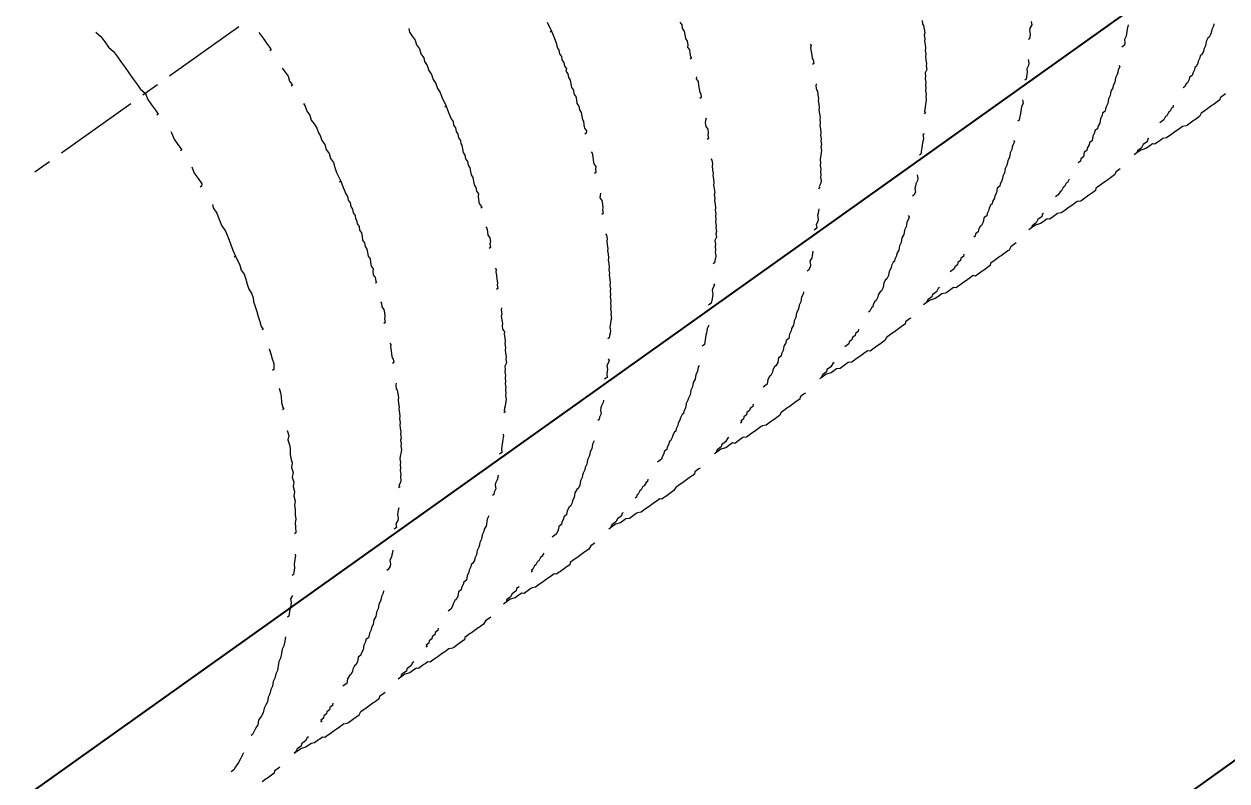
# Model space of a CAD drawing. Header units: feet. Extents: x 2321988 to 2329858, y 6722724 to 6730499.
# Drawn here: x 2326064.705 to 2326065.302, y 6726846.938 to 6726847.314 of the extents above; entities that cross this region are included whole.
import ezdxf

# ---------------------------------------------------------------- set-up
doc = ezdxf.new("R2010")
doc.units = ezdxf.units.FT
doc.header["$MEASUREMENT"] = 0
doc.header["$PDSIZE"] = 5
doc.layers.add('BESS Dimensions', color=3, linetype='Continuous')
doc.layers.add('C-BESS-EQUIPMENT', color=255, linetype='Continuous')
doc.styles.add('TG_DIMS', font='arial.ttf')
doc.dimstyles.new('TG-PROPOSED-ANNO', dxfattribs={"dimtxt": 0.1, "dimasz": 0.1, "dimexe": 0.05, "dimexo": 0.05, "dimgap": 0.02, "dimtad": 0, "dimtih": 1, "dimtoh": 1, "dimdsep": 46, "dimtxsty": 'TG_DIMS', "dimcen": 0, "dimclrd": 256, "dimclre": 256, "dimclrt": 256, "dimaunit": 1, "dimadec": 6, "dimazin": 2, "dimtfac": 1, "dimtofl": 0, "dimtmove": 1, "dimatfit": 3, "dimfxl": 1, "dimtolj": 1, "dimtzin": 0, "dimarcsym": 0})

# ---------------------------------------------------------------- blocks, each defined once
blk = doc.blocks.new('*U57')
blk.add_wipeout([(464, -67.5), (464, 67.5), (472, 67.5), (472, -67.5)]).dxf.layer = 'C-BESS-EQUIPMENT'
blk = doc.blocks.new('Midpoint Site Plan$0$P1730-01-0001')
at = {"color": 0, "linetype": 'ByBlock', "lineweight": -2}
blk.add_line((-39.37, 34.9978), (-6.806, 34.9978), dxfattribs=at)
blk = doc.blocks.new('Midpoint Site Plan$0$A$C71e53a02')
at = {"lineweight": 9}
for points in [[(11.6352, 0.4629), (11.6254, 0.4239), (11.6254, 0.3849), (11.6254, 0.3459), (11.6157, 0.307), (11.6157, 0.268), (11.6157, 0.229), (11.6157, 0.19), (11.6157, 0.151), (11.6157, 0.1121), (11.6157, 0.0731), (11.6157, 0.0341), (11.606, -0.0049), (11.6157, -0.0439), (11.6157, -0.0828), (11.6157, -0.1218), (11.6157, -0.151), (11.6254, -0.151)], [(10.8459, -0.1023), (10.8459, -0.1218), (10.8459, -0.151), (10.8459, -0.1803), (10.8459, -0.2095), (10.8459, -0.229), (10.8556, -0.229)], [(11.6157, -0.2777), (11.6157, -0.2875), (11.6254, -0.3264), (11.6254, -0.3654), (11.6254, -0.4044), (11.6352, -0.4044)], [(10.8556, -0.3557), (10.8556, -0.3557)], [(10.8556, -0.3557), (10.8556, -0.3849), (10.8556, -0.4142), (10.8654, -0.4434), (10.8654, -0.4726), (10.8751, -0.4726)], [(10.8654, -0.4726), (10.8654, -0.4726)], [(11.6352, -0.5213), (11.6449, -0.5603), (11.6449, -0.5993), (11.6449, -0.6383), (11.6547, -0.648), (11.6644, -0.648)], [(8.7702, -1.5056), (8.7702, -1.525), (8.78, -1.5445), (8.78, -1.564), (8.7897, -1.5835), (8.7995, -1.603), (8.7995, -1.6225), (8.8092, -1.642), (8.819, -1.6517), (8.819, -1.6712), (8.8287, -1.6907), (8.8385, -1.7102), (8.8385, -1.7199), (8.8482, -1.7199)], [(9.4134, -1.0476), (9.4231, -1.106), (9.4329, -1.145), (9.4426, -1.184), (9.4524, -1.2035), (9.4524, -1.223), (9.4621, -1.2425), (9.4621, -1.2619), (9.4719, -1.2814), (9.4719, -1.3009), (9.4816, -1.3204), (9.4816, -1.3399), (9.4914, -1.3496), (9.4914, -1.3691), (9.5011, -1.3886), (9.5011, -1.4081), (9.5108, -1.4276), (9.5206, -1.4471), (9.5206, -1.4666), (9.5303, -1.4861), (9.5303, -1.5056), (9.5401, -1.525), (9.5498, -1.5445), (9.5498, -1.564), (9.5596, -1.5835), (9.5596, -1.603), (9.5693, -1.6225), (9.5791, -1.642), (9.5791, -1.6517), (9.5888, -1.6712), (9.5985, -1.6907), (9.5985, -1.7102), (9.6083, -1.7199), (9.618, -1.7199)], [(10.1053, -0.5993), (10.115, -0.6188), (10.115, -0.648), (10.115, -0.6773), (10.1248, -0.7065), (10.1248, -0.7357), (10.1345, -0.765), (10.1345, -0.7942), (10.1442, -0.8137), (10.1442, -0.8429), (10.154, -0.8722), (10.154, -0.9014), (10.1637, -0.9306), (10.1637, -0.9599), (10.1735, -0.9891), (10.1735, -1.0183), (10.1832, -1.0476), (10.193, -1.106), (10.2027, -1.145), (10.2125, -1.184), (10.2125, -1.2035), (10.2222, -1.223), (10.2222, -1.2425), (10.232, -1.2619), (10.232, -1.2814), (10.2417, -1.3009), (10.2417, -1.3204), (10.2514, -1.3399), (10.2514, -1.3496), (10.2612, -1.3691), (10.2709, -1.3886), (10.2709, -1.4081), (10.2807, -1.4276), (10.2807, -1.4471), (10.2904, -1.4666), (10.2904, -1.4861), (10.3002, -1.5056), (10.3099, -1.525), (10.3099, -1.5445), (10.3197, -1.564), (10.3294, -1.5835), (10.3294, -1.603), (10.3391, -1.6225), (10.3391, -1.642), (10.3489, -1.6517), (10.3586, -1.6712), (10.3684, -1.6907), (10.3684, -1.7102), (10.3684, -1.7199), (10.3781, -1.7199)], [(10.8751, -0.5993), (10.8751, -0.6188), (10.8848, -0.648), (10.8848, -0.6773), (10.8946, -0.7065), (10.8946, -0.7357), (10.8946, -0.765), (10.9043, -0.7942), (10.9043, -0.8137), (10.9141, -0.8429), (10.9141, -0.8722), (10.9238, -0.9014), (10.9238, -0.9306), (10.9336, -0.9599), (10.9336, -0.9891), (10.9433, -1.0183), (10.9531, -1.0476), (10.9628, -1.106), (10.9726, -1.145), (10.9823, -1.184), (10.9823, -1.2035), (10.992, -1.223), (10.992, -1.2425), (11.0018, -1.2619), (11.0018, -1.2814), (11.0115, -1.3009), (11.0115, -1.3204), (11.0213, -1.3399), (11.0213, -1.3496), (11.031, -1.3691), (11.031, -1.3886), (11.0408, -1.4081), (11.0408, -1.4276), (11.0505, -1.4471), (11.0603, -1.4666), (11.0603, -1.4861), (11.07, -1.5056), (11.07, -1.525), (11.0797, -1.5445), (11.0895, -1.564), (11.0895, -1.5835), (11.0992, -1.603), (11.109, -1.6225), (11.109, -1.642), (11.1187, -1.6517), (11.1285, -1.6712), (11.1285, -1.6907), (11.1382, -1.7102), (11.1382, -1.7199), (11.148, -1.7199)], [(11.6644, -0.7747), (11.6742, -0.7942), (11.6742, -0.8332), (11.6839, -0.8722), (11.6937, -0.9111), (11.6937, -0.9501), (11.7034, -0.9891), (11.7131, -1.0281), (11.7229, -1.067), (11.7326, -1.106), (11.7424, -1.1645), (11.7521, -1.1937), (11.7521, -1.223), (11.7619, -1.2522), (11.7716, -1.2814), (11.7814, -1.3107), (11.7814, -1.3399), (11.7911, -1.3691), (11.8009, -1.3886), (11.8106, -1.4179), (11.8203, -1.4471), (11.8301, -1.4763), (11.8398, -1.5056), (11.8496, -1.5348), (11.8496, -1.5543), (11.8593, -1.5543)], [(9.4231, -1.106), (9.4329, -1.106)], [(10.193, -1.106), (10.2027, -1.106)], [(10.9628, -1.106), (10.9726, -1.106)], [(11.7326, -1.106), (11.7424, -1.106)], [(11.8886, -1.6712), (11.8886, -1.6712)], [(11.8886, -1.6712), (11.8983, -1.7005), (11.908, -1.7297), (11.9178, -1.7589), (11.9373, -1.7882), (11.947, -1.7882)], [(8.8774, -1.8271), (8.8872, -1.8369), (8.8872, -1.8564), (8.8969, -1.8759), (8.9067, -1.8953), (8.9164, -1.9148), (8.9164, -1.9246), (8.9262, -1.9441), (8.9359, -1.9441)], [(9.6473, -1.8271), (9.6473, -1.8369), (9.657, -1.8564), (9.6668, -1.8759), (9.6765, -1.8953), (9.6765, -1.9148), (9.6862, -1.9246), (9.696, -1.9441), (9.7057, -1.9441)], [(10.4171, -1.8271), (10.4171, -1.8369), (10.4268, -1.8564), (10.4366, -1.8759), (10.4366, -1.8953), (10.4463, -1.9148), (10.4561, -1.9246), (10.4658, -1.9441), (10.4756, -1.9441)], [(11.1869, -1.8271), (11.1869, -1.8369), (11.1967, -1.8564), (11.1967, -1.8759), (11.2064, -1.8953), (11.2162, -1.9148), (11.2259, -1.9246), (11.2357, -1.9441), (11.2454, -1.9441)], [(11.9763, -1.8953), (11.986, -1.9246), (11.9957, -1.9441), (12.0152, -1.9733), (12.025, -2.0025), (12.025, -2.0123), (12.0347, -2.0123)], [(8.2148, -2.061), (8.2148, -2.0708), (8.2245, -2.0805), (8.2343, -2.1), (8.244, -2.1195), (8.2538, -2.139), (8.2538, -2.1487), (8.2635, -2.1682), (8.2733, -2.1682)], [(8.9749, -2.061), (8.9846, -2.0708), (8.9944, -2.0805), (9.0041, -2.1), (9.0041, -2.1195), (9.0139, -2.139), (9.0236, -2.1487), (9.0334, -2.1682), (9.0431, -2.1682)], [(9.7447, -2.061), (9.7545, -2.0708), (9.7642, -2.0805), (9.7642, -2.1), (9.774, -2.1195), (9.7837, -2.139), (9.7934, -2.1487), (9.8032, -2.1682), (9.8129, -2.1682)], [(10.5145, -2.061), (10.5145, -2.0708), (10.5243, -2.0805), (10.534, -2.1), (10.5438, -2.1195), (10.5535, -2.139), (10.5633, -2.1487), (10.573, -2.1682), (10.5828, -2.1682)], [(11.2844, -2.061), (11.2844, -2.0708), (11.2941, -2.0805), (11.3039, -2.1), (11.3136, -2.1195), (11.3234, -2.139), (11.3234, -2.1487), (11.3331, -2.1682), (11.3428, -2.1682)], [(12.0834, -2.1292), (12.0834, -2.1292)], [(12.0834, -2.1292), (12.0932, -2.1585), (12.1127, -2.1779), (12.1224, -2.2072), (12.1322, -2.2267), (12.1517, -2.2559), (12.1614, -2.2754), (12.1712, -2.3046), (12.1906, -2.3241), (12.2004, -2.3533), (12.2199, -2.3728), (12.2296, -2.4021), (12.2491, -2.4216), (12.2589, -2.4508), (12.2783, -2.4703), (12.2881, -2.4995), (12.3076, -2.519), (12.3173, -2.5385), (12.3368, -2.5677), (12.3466, -2.5872), (12.366, -2.6067), (12.3758, -2.6262), (12.3953, -2.6554), (12.405, -2.6554)], [(7.0649, -2.7139), (7.0747, -2.7334), (7.0942, -2.7431), (7.1039, -2.7529), (7.1136, -2.7724), (7.1234, -2.7821), (7.1331, -2.7919), (7.1429, -2.7919)], [(7.5911, -2.3339), (7.6009, -2.3533), (7.6009, -2.3631), (7.6106, -2.3826), (7.6204, -2.4021), (7.6301, -2.4118), (7.6399, -2.4313), (7.6496, -2.4411), (7.6593, -2.4605), (7.6691, -2.48), (7.6788, -2.4898), (7.6886, -2.5093), (7.6983, -2.519), (7.7081, -2.5385), (7.7178, -2.558), (7.7276, -2.5677), (7.7373, -2.5872), (7.7568, -2.597), (7.7665, -2.6165), (7.7763, -2.6262), (7.786, -2.6457), (7.7958, -2.6554), (7.8055, -2.6749), (7.8153, -2.6847), (7.825, -2.7042), (7.8348, -2.7139), (7.8445, -2.7334), (7.8542, -2.7431), (7.864, -2.7529), (7.8835, -2.7724), (7.8932, -2.7821), (7.8932, -2.7919), (7.903, -2.7919)], [(8.322, -2.2754), (8.3317, -2.2851), (8.3415, -2.3046), (8.3415, -2.3144), (8.3512, -2.3339), (8.361, -2.3533), (8.3707, -2.3631), (8.3805, -2.3826), (8.3902, -2.4021), (8.3999, -2.4118), (8.4097, -2.4313), (8.4194, -2.4508), (8.4292, -2.4605), (8.4389, -2.48), (8.4487, -2.4898), (8.4584, -2.5093), (8.4682, -2.5288), (8.4779, -2.5385), (8.4876, -2.558), (8.4974, -2.5677), (8.5071, -2.5872), (8.5169, -2.597), (8.5266, -2.6165), (8.5364, -2.6262), (8.5559, -2.6457), (8.5656, -2.6554), (8.5753, -2.6749), (8.5851, -2.6847), (8.5948, -2.7042), (8.6046, -2.7139), (8.6143, -2.7334), (8.6241, -2.7431), (8.6338, -2.7626), (8.6436, -2.7724), (8.6631, -2.7821), (8.6631, -2.7919), (8.6728, -2.7919)], [(9.0918, -2.2754), (9.0918, -2.2851), (9.1016, -2.3046), (9.1113, -2.3144), (9.1211, -2.3339), (9.1308, -2.3533), (9.1405, -2.3631), (9.1503, -2.3826), (9.16, -2.4021), (9.1698, -2.4118), (9.1795, -2.4313), (9.1893, -2.4508), (9.199, -2.4605), (9.2088, -2.48), (9.2185, -2.4898), (9.2282, -2.5093), (9.238, -2.5288), (9.2477, -2.5385), (9.2575, -2.558), (9.2672, -2.5677), (9.277, -2.5872), (9.2867, -2.597), (9.2965, -2.6165), (9.3062, -2.6262), (9.3159, -2.6457), (9.3257, -2.6554), (9.3354, -2.6749), (9.3549, -2.6847), (9.3647, -2.7042), (9.3744, -2.7139), (9.3842, -2.7334), (9.3939, -2.7431), (9.4037, -2.7626), (9.4134, -2.7724), (9.4231, -2.7821), (9.4329, -2.7919), (9.4426, -2.7919)], [(9.8617, -2.2754), (9.8617, -2.2851), (9.8714, -2.3046), (9.8811, -2.3144), (9.8909, -2.3339), (9.9006, -2.3533), (9.9104, -2.3631), (9.9201, -2.3826), (9.9299, -2.4021), (9.9396, -2.4118), (9.9494, -2.4313), (9.9591, -2.4508), (9.9688, -2.4605), (9.9786, -2.48), (9.9883, -2.4898), (9.9981, -2.5093), (10.0078, -2.5288), (10.0176, -2.5385), (10.0273, -2.558), (10.0371, -2.5677), (10.0468, -2.5872), (10.0565, -2.597), (10.0663, -2.6165), (10.076, -2.6262), (10.0858, -2.6457), (10.0955, -2.6554), (10.1053, -2.6749), (10.115, -2.6847), (10.1248, -2.7042), (10.1345, -2.7139), (10.154, -2.7334), (10.1637, -2.7431), (10.1735, -2.7626), (10.1832, -2.7724), (10.193, -2.7821), (10.2027, -2.7919), (10.2125, -2.7919)], [(10.6217, -2.2754), (10.6315, -2.2851), (10.6412, -2.3046), (10.651, -2.3144), (10.6607, -2.3339), (10.6705, -2.3533), (10.6802, -2.3631), (10.69, -2.3826), (10.69, -2.4021), (10.6997, -2.4118), (10.7094, -2.4313), (10.7192, -2.4508), (10.7289, -2.4605), (10.7387, -2.48), (10.7484, -2.4898), (10.7582, -2.5093), (10.7679, -2.5288), (10.7777, -2.5385), (10.7874, -2.558), (10.8069, -2.5677), (10.8166, -2.5872), (10.8264, -2.597), (10.8361, -2.6165), (10.8459, -2.6262), (10.8556, -2.6457), (10.8654, -2.6554), (10.8751, -2.6749), (10.8848, -2.6847), (10.8946, -2.7042), (10.9043, -2.7139), (10.9141, -2.7334), (10.9238, -2.7431), (10.9433, -2.7626), (10.9531, -2.7724), (10.9628, -2.7821), (10.9628, -2.7919), (10.9726, -2.7919)], [(11.3916, -2.2754), (11.4013, -2.2851), (11.4111, -2.3046), (11.4111, -2.3144), (11.4208, -2.3339), (11.4306, -2.3533), (11.4403, -2.3631), (11.45, -2.3826), (11.4598, -2.4021), (11.4695, -2.4118), (11.4793, -2.4313), (11.489, -2.4508), (11.4988, -2.4605), (11.5085, -2.48), (11.5183, -2.4898), (11.528, -2.5093), (11.5377, -2.5288), (11.5475, -2.5385), (11.5572, -2.558), (11.567, -2.5677), (11.5767, -2.5872), (11.5865, -2.597), (11.5962, -2.6165), (11.606, -2.6262), (11.6254, -2.6457), (11.6352, -2.6554), (11.6449, -2.6749), (11.6547, -2.6847), (11.6644, -2.7042), (11.6742, -2.7139), (11.6839, -2.7334), (11.6937, -2.7431), (11.7034, -2.7626), (11.7131, -2.7724), (11.7326, -2.7821), (11.7326, -2.7919), (11.7424, -2.7919)], [(12.3953, -2.6554), (12.3953, -2.6554)], [(12.4732, -2.7529), (12.4732, -2.7626), (12.4927, -2.7821), (12.5122, -2.8016), (12.522, -2.8211), (12.5414, -2.8406), (12.5512, -2.8503), (12.5609, -2.8503)], [(7.2111, -2.8893), (7.2111, -2.8893)], [(7.2111, -2.8893), (7.2208, -2.9088), (7.2306, -2.9185), (7.2501, -2.9283), (7.2598, -2.9478), (7.2696, -2.9575), (7.2793, -2.9673), (7.289, -2.977), (7.2988, -2.977)], [(7.9712, -2.8893), (7.9809, -2.8893), (7.9907, -2.9088), (8.0004, -2.9185), (8.0102, -2.9283), (8.0296, -2.9478), (8.0394, -2.9575), (8.0491, -2.9673), (8.0589, -2.977), (8.0686, -2.977)], [(8.741, -2.8893), (8.7508, -2.8991), (8.7605, -2.9088), (8.7702, -2.9185), (8.78, -2.938), (8.7897, -2.9478), (8.8092, -2.9575), (8.819, -2.977), (8.8287, -2.977), (8.8385, -2.977)], [(9.5108, -2.8893), (9.5108, -2.8991), (9.5303, -2.9088), (9.5401, -2.9185), (9.5498, -2.938), (9.5596, -2.9478), (9.5693, -2.9575), (9.5888, -2.977), (9.5985, -2.977), (9.6083, -2.977)], [(10.2807, -2.8893), (10.2807, -2.8991), (10.2904, -2.9088), (10.3099, -2.9185), (10.3197, -2.938), (10.3294, -2.9478), (10.3391, -2.9575), (10.3489, -2.977), (10.3586, -2.977), (10.3684, -2.977)], [(11.0505, -2.8893), (11.0505, -2.8991), (11.0603, -2.9088), (11.07, -2.9185), (11.0895, -2.938), (11.0992, -2.9478), (11.109, -2.9575), (11.1187, -2.977), (11.1285, -2.977), (11.1382, -2.977)], [(11.8106, -2.8893), (11.8203, -2.8991), (11.8301, -2.9088), (11.8398, -2.9185), (11.8496, -2.938), (11.8593, -2.9478), (11.8788, -2.9575), (11.8886, -2.977), (11.8983, -2.977), (11.908, -2.977)], [(12.6292, -2.9478), (12.6486, -2.9575), (12.6584, -2.977), (12.6779, -2.9965), (12.6974, -3.016), (12.7169, -3.0355), (12.7266, -3.0355)], [(6.6069, -3.0647), (6.6069, -3.0647)], [(6.6069, -3.0647), (6.6264, -3.0842), (6.6362, -3.0939), (6.6459, -3.1037), (6.6556, -3.1134), (6.6751, -3.1232), (6.6849, -3.1427), (6.6946, -3.1524), (6.7044, -3.1524), (6.7141, -3.1524)], [(7.3767, -3.0647), (7.3767, -3.0647)], [(7.3767, -3.0647), (7.3865, -3.0842), (7.406, -3.0939), (7.4157, -3.1037), (7.4255, -3.1134), (7.4352, -3.1232), (7.4547, -3.1427), (7.4645, -3.1524), (7.4742, -3.1524)], [(8.1466, -3.0647), (8.1466, -3.0647)], [(8.1466, -3.0647), (8.1563, -3.0842), (8.1661, -3.0939), (8.1856, -3.1037), (8.1953, -3.1134), (8.2051, -3.1232), (8.2148, -3.1427), (8.2343, -3.1524), (8.244, -3.1524)], [(8.9164, -3.0745), (8.9164, -3.0745)], [(8.9164, -3.0745), (8.9262, -3.0842), (8.9359, -3.0939), (8.9456, -3.1037), (8.9651, -3.1134), (8.9749, -3.1329), (8.9846, -3.1427), (9.0041, -3.1524), (9.0139, -3.1524)], [(9.6765, -3.0745), (9.6765, -3.0745)], [(9.6765, -3.0745), (9.696, -3.0842), (9.7057, -3.0939), (9.7155, -3.1037), (9.7252, -3.1134), (9.7447, -3.1329), (9.7545, -3.1427), (9.7642, -3.1524), (9.774, -3.1524), (9.7837, -3.1524)], [(10.4463, -3.0745), (10.4463, -3.0745)], [(10.4463, -3.0745), (10.4561, -3.0842), (10.4756, -3.0939), (10.4853, -3.1037), (10.4951, -3.1134), (10.5048, -3.1329), (10.5243, -3.1427), (10.534, -3.1524), (10.5438, -3.1524)], [(11.2162, -3.0745), (11.2162, -3.0745)], [(11.2162, -3.0745), (11.2259, -3.0842), (11.2357, -3.0939), (11.2551, -3.1037), (11.2649, -3.1134), (11.2746, -3.1329), (11.2941, -3.1427), (11.3039, -3.1524), (11.3136, -3.1524)], [(11.986, -3.0745), (11.986, -3.0745)], [(11.986, -3.0745), (11.9957, -3.0842), (12.0055, -3.0939), (12.0152, -3.1037), (12.0347, -3.1134), (12.0445, -3.1329), (12.0542, -3.1427), (12.0737, -3.1524), (12.0834, -3.1524)], [(12.8046, -3.1232), (12.8046, -3.1232)], [(12.8046, -3.1232), (12.824, -3.1427), (12.8435, -3.1622), (12.863, -3.1719), (12.8825, -3.1914), (12.902, -3.2109), (12.9215, -3.2206), (12.941, -3.2401), (12.9605, -3.2596), (12.98, -3.2694), (12.9995, -3.2888), (13.0189, -3.2986), (13.0384, -3.3181), (13.0579, -3.3278), (13.0774, -3.3473), (13.0969, -3.3571), (13.1164, -3.3765), (13.1359, -3.3863), (13.1554, -3.396), (13.1749, -3.4155), (13.1943, -3.4253), (13.2236, -3.435), (13.2431, -3.4545), (13.2626, -3.4642), (13.282, -3.474), (13.3015, -3.4837), (13.3113, -3.4837)], [(7.4645, -3.1524), (7.4645, -3.1524)], [(8.2343, -3.1524), (8.2343, -3.1524)], [(9.0041, -3.1524), (9.0041, -3.1524)], [(10.534, -3.1524), (10.534, -3.1524)], [(11.3039, -3.1524), (11.3039, -3.1524)], [(12.0737, -3.1524), (12.0737, -3.1524)], [(6.1879, -3.3571), (6.1976, -3.3668), (6.2171, -3.3765), (6.2269, -3.3863), (6.2366, -3.396), (6.2561, -3.4058), (6.2659, -3.4058), (6.2853, -3.4155), (6.2951, -3.4253), (6.3048, -3.435), (6.3243, -3.4448), (6.3341, -3.4545), (6.3536, -3.4642), (6.3633, -3.4642), (6.373, -3.474), (6.3925, -3.4837), (6.4023, -3.4935), (6.4218, -3.5032), (6.4315, -3.5032), (6.4413, -3.513), (6.4607, -3.5227), (6.4705, -3.5325), (6.49, -3.5325), (6.4997, -3.5422), (6.5192, -3.5519), (6.529, -3.5519), (6.5484, -3.5617), (6.5582, -3.5617)], [(6.7921, -3.2304), (6.7921, -3.2401), (6.8116, -3.2499), (6.8213, -3.2596), (6.831, -3.2694), (6.8505, -3.2791), (6.8603, -3.2888), (6.87, -3.2986), (6.8895, -3.3083), (6.8993, -3.3181), (6.9187, -3.3278), (6.9285, -3.3376), (6.9382, -3.3473), (6.9577, -3.3571), (6.9675, -3.3668), (6.9772, -3.3765), (6.9967, -3.3863), (7.0065, -3.396), (7.0162, -3.4058), (7.0357, -3.4058), (7.0454, -3.4155), (7.0649, -3.4253), (7.0747, -3.435), (7.0844, -3.4448), (7.1039, -3.4545), (7.1136, -3.4642), (7.1331, -3.4642), (7.1429, -3.474), (7.1624, -3.4837), (7.1721, -3.4935), (7.1819, -3.5032), (7.2013, -3.5032), (7.2111, -3.513), (7.2306, -3.5227), (7.2403, -3.5325), (7.2598, -3.5325), (7.2696, -3.5422), (7.2793, -3.5519), (7.2988, -3.5519), (7.3085, -3.5617), (7.3183, -3.5617), (7.328, -3.5617)], [(7.5619, -3.2304), (7.5619, -3.2401), (7.5814, -3.2499), (7.5911, -3.2596), (7.6009, -3.2694), (7.6204, -3.2791), (7.6301, -3.2888), (7.6399, -3.2986), (7.6593, -3.3083), (7.6691, -3.3181), (7.6788, -3.3278), (7.6983, -3.3376), (7.7081, -3.3473), (7.7178, -3.3571), (7.7373, -3.3668), (7.747, -3.3765), (7.7568, -3.3863), (7.7763, -3.396), (7.786, -3.4058), (7.8055, -3.4058), (7.8153, -3.4155), (7.825, -3.4253), (7.8445, -3.435), (7.8542, -3.4448), (7.8737, -3.4545), (7.8835, -3.4642), (7.8932, -3.4642), (7.9127, -3.474), (7.9225, -3.4837), (7.9419, -3.4935), (7.9517, -3.5032), (7.9712, -3.5032), (7.9809, -3.513), (7.9907, -3.5227), (8.0102, -3.5325), (8.0199, -3.5325), (8.0394, -3.5422), (8.0491, -3.5519), (8.0686, -3.5519), (8.0784, -3.5617), (8.0881, -3.5617)], [(8.3317, -3.2304), (8.3317, -3.2401), (8.3415, -3.2499), (8.361, -3.2596), (8.3707, -3.2694), (8.3805, -3.2791), (8.3999, -3.2888), (8.4097, -3.2986), (8.4194, -3.3083), (8.4389, -3.3181), (8.4487, -3.3278), (8.4584, -3.3376), (8.4779, -3.3473), (8.4876, -3.3571), (8.4974, -3.3668), (8.5169, -3.3765), (8.5266, -3.3863), (8.5461, -3.396), (8.5559, -3.4058), (8.5656, -3.4058), (8.5851, -3.4155), (8.5948, -3.4253), (8.6143, -3.435), (8.6241, -3.4448), (8.6338, -3.4545), (8.6533, -3.4642), (8.6631, -3.4642), (8.6825, -3.474), (8.6923, -3.4837), (8.702, -3.4935), (8.7215, -3.5032), (8.7313, -3.5032), (8.7508, -3.513), (8.7605, -3.5227), (8.78, -3.5325), (8.7897, -3.5325), (8.8092, -3.5422), (8.819, -3.5519), (8.8287, -3.5519), (8.8482, -3.5617), (8.8579, -3.5617)], [(9.1016, -3.2401), (9.1016, -3.2401)], [(9.1016, -3.2401), (9.1113, -3.2499), (9.1308, -3.2596), (9.1405, -3.2694), (9.1503, -3.2791), (9.1698, -3.2888), (9.1795, -3.2986), (9.1893, -3.3083), (9.2088, -3.3181), (9.2185, -3.3278), (9.2282, -3.3376), (9.2477, -3.3473), (9.2575, -3.3571), (9.2672, -3.3668), (9.2867, -3.3765), (9.2965, -3.3863), (9.3159, -3.396), (9.3257, -3.4058), (9.3354, -3.4155), (9.3549, -3.4155), (9.3647, -3.4253), (9.3842, -3.435), (9.3939, -3.4448), (9.4037, -3.4545), (9.4231, -3.4642), (9.4329, -3.474), (9.4524, -3.474), (9.4621, -3.4837), (9.4719, -3.4935), (9.4914, -3.5032), (9.5011, -3.5032), (9.5206, -3.513), (9.5303, -3.5227), (9.5498, -3.5325), (9.5596, -3.5325), (9.5791, -3.5422), (9.5888, -3.5519), (9.5985, -3.5617), (9.618, -3.5617), (9.6278, -3.5617)], [(9.8617, -3.2401), (9.8714, -3.2401), (9.8811, -3.2499), (9.8909, -3.2596), (9.9104, -3.2694), (9.9201, -3.2791), (9.9299, -3.2888), (9.9494, -3.2986), (9.9591, -3.3083), (9.9688, -3.3181), (9.9883, -3.3278), (9.9981, -3.3376), (10.0078, -3.3473), (10.0273, -3.3571), (10.0371, -3.3668), (10.0565, -3.3765), (10.0663, -3.3863), (10.076, -3.396), (10.0955, -3.4058), (10.1053, -3.4155), (10.115, -3.4155), (10.1345, -3.4253), (10.1442, -3.435), (10.1637, -3.4448), (10.1735, -3.4545), (10.193, -3.4642), (10.2027, -3.474), (10.2125, -3.474), (10.232, -3.4837), (10.2417, -3.4935), (10.2612, -3.5032), (10.2709, -3.5032), (10.2807, -3.513), (10.3002, -3.5227), (10.3099, -3.5325), (10.3294, -3.5325), (10.3391, -3.5422), (10.3586, -3.5519), (10.3684, -3.5617), (10.3879, -3.5617), (10.3976, -3.5617)], [(10.6315, -3.2401), (10.6315, -3.2401)], [(10.6315, -3.2401), (10.651, -3.2499), (10.6607, -3.2596), (10.6705, -3.2694), (10.69, -3.2791), (10.6997, -3.2888), (10.7094, -3.2986), (10.7289, -3.3083), (10.7387, -3.3181), (10.7484, -3.3278), (10.7679, -3.3376), (10.7777, -3.3473), (10.7971, -3.3571), (10.8069, -3.3668), (10.8166, -3.3765), (10.8361, -3.3863), (10.8459, -3.396), (10.8556, -3.4058), (10.8751, -3.4155), (10.8848, -3.4155), (10.9043, -3.4253), (10.9141, -3.435), (10.9238, -3.4448), (10.9433, -3.4545), (10.9531, -3.4642), (10.9726, -3.474), (10.9823, -3.474), (11.0018, -3.4837), (11.0115, -3.4935), (11.0213, -3.5032), (11.0408, -3.5032), (11.0505, -3.513), (11.07, -3.5227), (11.0797, -3.5325), (11.0992, -3.5325), (11.109, -3.5422), (11.1187, -3.5519), (11.1382, -3.5617), (11.148, -3.5617), (11.1577, -3.5617), (11.1674, -3.5617)], [(11.4013, -3.2401), (11.4013, -3.2401)], [(11.4013, -3.2401), (11.4208, -3.2499), (11.4306, -3.2596), (11.4403, -3.2694), (11.45, -3.2791), (11.4695, -3.2888), (11.4793, -3.2986), (11.4988, -3.3083), (11.5085, -3.3181), (11.5183, -3.3278), (11.5377, -3.3376), (11.5475, -3.3473), (11.5572, -3.3571), (11.5767, -3.3668), (11.5865, -3.3765), (11.5962, -3.3863), (11.6157, -3.396), (11.6254, -3.4058), (11.6449, -3.4155), (11.6547, -3.4155), (11.6644, -3.4253), (11.6839, -3.435), (11.6937, -3.4448), (11.7131, -3.4545), (11.7229, -3.4642), (11.7326, -3.474), (11.7521, -3.474), (11.7619, -3.4837), (11.7814, -3.4935), (11.7911, -3.5032), (11.8106, -3.5032), (11.8203, -3.513), (11.8301, -3.5227), (11.8496, -3.5325), (11.8593, -3.5325), (11.8788, -3.5422), (11.8886, -3.5519), (11.908, -3.5617), (11.9178, -3.5617), (11.9275, -3.5617)], [(12.1712, -3.2401), (12.1712, -3.2401)], [(12.1712, -3.2401), (12.1809, -3.2499), (12.2004, -3.2596), (12.2101, -3.2694), (12.2199, -3.2791), (12.2394, -3.2888), (12.2491, -3.2986), (12.2589, -3.3083), (12.2783, -3.3181), (12.2881, -3.3278), (12.2978, -3.3376), (12.3173, -3.3473), (12.3271, -3.3571), (12.3368, -3.3668), (12.3563, -3.3765), (12.366, -3.3863), (12.3855, -3.396), (12.3953, -3.4058), (12.405, -3.4155), (12.4245, -3.4155), (12.4343, -3.4253), (12.4537, -3.435), (12.4635, -3.4448), (12.4732, -3.4545), (12.4927, -3.4642), (12.5025, -3.474), (12.522, -3.474), (12.5317, -3.4837), (12.5414, -3.4935), (12.5609, -3.5032), (12.5707, -3.5032), (12.5902, -3.513), (12.5999, -3.5227), (12.6194, -3.5325), (12.6292, -3.5325), (12.6486, -3.5422), (12.6584, -3.5519), (12.6681, -3.5617), (12.6876, -3.5617), (12.6974, -3.5617)], [(6.5484, -3.5617), (6.5484, -3.5617)], [(8.0784, -3.5617), (8.0784, -3.5617)], [(8.8482, -3.5617), (8.8482, -3.5617)], [(9.618, -3.5617), (9.618, -3.5617)], [(10.3879, -3.5617), (10.3879, -3.5617)], [(11.9178, -3.5617), (11.9178, -3.5617)], [(12.6876, -3.5617), (12.6876, -3.5617)], [(13.4087, -3.5422), (13.4282, -3.5519), (13.4477, -3.5617), (13.4672, -3.5714), (13.4964, -3.5812), (13.5159, -3.5909), (13.5257, -3.5909), (13.5354, -3.5909)], [(6.6654, -3.6104), (6.6751, -3.6202), (6.6849, -3.6202), (6.7044, -3.6299), (6.7141, -3.6299), (6.7336, -3.6397), (6.7433, -3.6397), (6.7628, -3.6494), (6.7726, -3.6494), (6.7823, -3.6494), (6.7921, -3.6494)], [(7.4255, -3.6104), (7.445, -3.6202), (7.4547, -3.6202), (7.4742, -3.6299), (7.4839, -3.6299), (7.5034, -3.6397), (7.5132, -3.6397), (7.5327, -3.6494), (7.5424, -3.6494), (7.5522, -3.6494)], [(7.5424, -3.6494), (7.5424, -3.6494)], [(8.1953, -3.6104), (8.2051, -3.6202), (8.2245, -3.6202), (8.2343, -3.6299), (8.2538, -3.6299), (8.2635, -3.6397), (8.283, -3.6397), (8.2928, -3.6494), (8.3122, -3.6494), (8.322, -3.6494)], [(8.3122, -3.6494), (8.3122, -3.6494)], [(8.9651, -3.6104), (8.9749, -3.6202), (8.9944, -3.6202), (9.0041, -3.6299), (9.0236, -3.6299), (9.0334, -3.6397), (9.0528, -3.6397), (9.0626, -3.6494), (9.0821, -3.6494), (9.0918, -3.6494)], [(9.0821, -3.6494), (9.0821, -3.6494)], [(9.735, -3.6104), (9.7447, -3.6202), (9.7642, -3.6202), (9.774, -3.6299), (9.7934, -3.6299), (9.8032, -3.6397), (9.8227, -3.6397), (9.8324, -3.6494), (9.8519, -3.6494), (9.8519, -3.6591), (9.8617, -3.6591)], [(10.5048, -3.6104), (10.5145, -3.6202), (10.5243, -3.6202), (10.5438, -3.6299), (10.5535, -3.6299), (10.573, -3.6397), (10.5828, -3.6397), (10.6023, -3.6494), (10.612, -3.6494), (10.6217, -3.6591), (10.6315, -3.6591)], [(11.2649, -3.6104), (11.2844, -3.6202), (11.2941, -3.6202), (11.3136, -3.6299), (11.3234, -3.6299), (11.3428, -3.6397), (11.3526, -3.6397), (11.3721, -3.6494), (11.3818, -3.6494), (11.3818, -3.6591), (11.3916, -3.6591)], [(12.0347, -3.6104), (12.0445, -3.6202), (12.064, -3.6202), (12.0737, -3.6299), (12.0932, -3.6299), (12.1029, -3.6397), (12.1224, -3.6397), (12.1322, -3.6494), (12.1517, -3.6494), (12.1517, -3.6591), (12.1614, -3.6591)], [(12.8046, -3.6104), (12.8143, -3.6202), (12.8338, -3.6202), (12.8435, -3.6299), (12.863, -3.6299), (12.8728, -3.6397), (12.8923, -3.6397), (12.902, -3.6494), (12.9215, -3.6494), (12.9215, -3.6591), (12.9312, -3.6591)], [(6.373, -3.7371), (6.3828, -3.7371), (6.3925, -3.7371), (6.412, -3.7371), (6.4218, -3.7468), (6.4413, -3.7468), (6.451, -3.7468), (6.4705, -3.7468), (6.4802, -3.7468), (6.4997, -3.7468), (6.5095, -3.7468), (6.529, -3.7468), (6.5387, -3.7468), (6.5582, -3.7468), (6.5777, -3.7566), (6.5874, -3.7566), (6.6069, -3.7566), (6.6167, -3.7566), (6.6362, -3.7566), (6.6459, -3.7566), (6.6654, -3.7566), (6.6751, -3.7566), (6.6946, -3.7468), (6.7044, -3.7468), (6.7239, -3.7468), (6.7433, -3.7468), (6.7531, -3.7468), (6.7726, -3.7468), (6.7823, -3.7468), (6.8018, -3.7468), (6.8116, -3.7468), (6.831, -3.7371), (6.8408, -3.7371), (6.8603, -3.7371), (6.87, -3.7371), (6.8895, -3.7371), (6.8993, -3.7274), (6.9187, -3.7274), (6.9285, -3.7274), (6.948, -3.7274), (6.9772, -3.7176), (7.0065, -3.7176), (7.0162, -3.7176)], [(6.8993, -3.6884), (6.909, -3.6884), (6.9187, -3.6981), (6.9382, -3.6981), (6.948, -3.6981), (6.9675, -3.7079), (6.9772, -3.7079), (6.9967, -3.7079), (7.0065, -3.7176), (7.0162, -3.7176), (7.0259, -3.7176)], [(7.1429, -3.7371), (7.1624, -3.7371), (7.1721, -3.7371), (7.1916, -3.7468), (7.2013, -3.7468), (7.2208, -3.7468), (7.2306, -3.7468), (7.2501, -3.7468), (7.2696, -3.7468), (7.2793, -3.7468), (7.2988, -3.7468), (7.3085, -3.7468), (7.328, -3.7468), (7.3378, -3.7566), (7.3573, -3.7566), (7.367, -3.7566), (7.3865, -3.7566), (7.3962, -3.7566), (7.4157, -3.7566), (7.4352, -3.7566), (7.445, -3.7566), (7.4645, -3.7468), (7.4742, -3.7468), (7.4937, -3.7468), (7.5034, -3.7468), (7.5229, -3.7468), (7.5327, -3.7468), (7.5522, -3.7468), (7.5619, -3.7468), (7.5814, -3.7468), (7.6009, -3.7371), (7.6106, -3.7371), (7.6301, -3.7371), (7.6399, -3.7371), (7.6593, -3.7371), (7.6691, -3.7274), (7.6886, -3.7274), (7.6983, -3.7274), (7.7178, -3.7274), (7.747, -3.7176), (7.7763, -3.7176), (7.786, -3.7176)], [(7.6691, -3.6884), (7.6788, -3.6884), (7.6886, -3.6981), (7.7081, -3.6981), (7.7178, -3.6981), (7.7373, -3.7079), (7.747, -3.7079), (7.7665, -3.7079), (7.7763, -3.7176), (7.786, -3.7176), (7.7958, -3.7176)], [(7.903, -3.7371), (7.9127, -3.7371), (7.9322, -3.7371), (7.9419, -3.7371), (7.9614, -3.7468), (7.9712, -3.7468), (7.9907, -3.7468), (8.0004, -3.7468), (8.0199, -3.7468), (8.0296, -3.7468), (8.0491, -3.7468), (8.0589, -3.7468), (8.0784, -3.7468), (8.0979, -3.7468), (8.1076, -3.7566), (8.1271, -3.7566), (8.1368, -3.7566), (8.1563, -3.7566), (8.1661, -3.7566), (8.1856, -3.7566), (8.1953, -3.7566), (8.2148, -3.7566), (8.2245, -3.7468), (8.244, -3.7468), (8.2538, -3.7468), (8.2733, -3.7468), (8.2928, -3.7468), (8.3025, -3.7468), (8.322, -3.7468), (8.3317, -3.7468), (8.3512, -3.7468), (8.361, -3.7371), (8.3805, -3.7371), (8.3902, -3.7371), (8.4097, -3.7371), (8.4194, -3.7371), (8.4389, -3.7274), (8.4487, -3.7274), (8.4682, -3.7274), (8.4876, -3.7274), (8.5169, -3.7176), (8.5461, -3.7176), (8.5559, -3.7176)], [(8.4292, -3.6884), (8.4389, -3.6884), (8.4584, -3.6981), (8.4682, -3.6981), (8.4876, -3.6981), (8.4974, -3.7079), (8.5169, -3.7079), (8.5266, -3.7079), (8.5461, -3.7176), (8.5559, -3.7176), (8.5656, -3.7176)], [(8.6728, -3.7371), (8.6825, -3.7371), (8.6923, -3.7371), (8.7118, -3.7371), (8.7215, -3.7468), (8.741, -3.7468), (8.7508, -3.7468), (8.7702, -3.7468), (8.7897, -3.7468), (8.7995, -3.7468), (8.819, -3.7468), (8.8287, -3.7468), (8.8482, -3.7468), (8.8579, -3.7468), (8.8774, -3.7566), (8.8872, -3.7566), (8.9067, -3.7566), (8.9164, -3.7566), (8.9359, -3.7566), (8.9554, -3.7566), (8.9651, -3.7566), (8.9846, -3.7566), (8.9944, -3.7468), (9.0139, -3.7468), (9.0236, -3.7468), (9.0431, -3.7468), (9.0528, -3.7468), (9.0723, -3.7468), (9.0821, -3.7468), (9.1016, -3.7468), (9.1113, -3.7468), (9.1308, -3.7371), (9.1503, -3.7371), (9.16, -3.7371), (9.1795, -3.7371), (9.1893, -3.7371), (9.2088, -3.7274), (9.2185, -3.7274), (9.238, -3.7274), (9.2477, -3.7274), (9.277, -3.7176), (9.3062, -3.7176), (9.3159, -3.7176)], [(9.199, -3.6884), (9.2088, -3.6884), (9.2282, -3.6981), (9.238, -3.6981), (9.2575, -3.6981), (9.2672, -3.7079), (9.2867, -3.7079), (9.2965, -3.7079), (9.3159, -3.7176), (9.3257, -3.7176)], [(9.3159, -3.7176), (9.3159, -3.7176)], [(9.4426, -3.7371), (9.4524, -3.7371), (9.4621, -3.7371), (9.4816, -3.7371), (9.4914, -3.7468), (9.5108, -3.7468), (9.5206, -3.7468), (9.5401, -3.7468), (9.5498, -3.7468), (9.5693, -3.7468), (9.5791, -3.7468), (9.5985, -3.7468), (9.6083, -3.7468), (9.6278, -3.7468), (9.6473, -3.7566), (9.657, -3.7566), (9.6765, -3.7566), (9.6862, -3.7566), (9.7057, -3.7566), (9.7155, -3.7566), (9.735, -3.7566), (9.7447, -3.7566), (9.7642, -3.7468), (9.774, -3.7468), (9.7934, -3.7468), (9.8129, -3.7468), (9.8227, -3.7468), (9.8422, -3.7468), (9.8519, -3.7468), (9.8714, -3.7468), (9.8811, -3.7468), (9.9006, -3.7371), (9.9104, -3.7371), (9.9299, -3.7371), (9.9396, -3.7371), (9.9591, -3.7371), (9.9688, -3.7274), (9.9883, -3.7274), (10.0078, -3.7274), (10.0176, -3.7274), (10.0468, -3.7176), (10.076, -3.7176), (10.0858, -3.7176)], [(9.9688, -3.6884), (9.9786, -3.6884), (9.9981, -3.6981), (10.0078, -3.6981), (10.0273, -3.6981), (10.0371, -3.7079), (10.0565, -3.7079), (10.0663, -3.7079), (10.0858, -3.7176), (10.0955, -3.7176)], [(10.0858, -3.7176), (10.0858, -3.7176)], [(10.2125, -3.7371), (10.2222, -3.7371), (10.232, -3.7371), (10.2514, -3.7371), (10.2612, -3.7468), (10.2807, -3.7468), (10.2904, -3.7468), (10.3099, -3.7468), (10.3197, -3.7468), (10.3391, -3.7468), (10.3489, -3.7468), (10.3684, -3.7468), (10.3879, -3.7468), (10.3976, -3.7468), (10.4171, -3.7566), (10.4268, -3.7566), (10.4463, -3.7566), (10.4561, -3.7566), (10.4756, -3.7566), (10.4853, -3.7566), (10.5048, -3.7566), (10.5145, -3.7468), (10.534, -3.7468), (10.5535, -3.7468), (10.5633, -3.7468), (10.5828, -3.7468), (10.5925, -3.7468), (10.612, -3.7468), (10.6217, -3.7468), (10.6412, -3.7468), (10.651, -3.7468), (10.6705, -3.7371), (10.6802, -3.7371), (10.6997, -3.7371), (10.7094, -3.7371), (10.7289, -3.7371), (10.7484, -3.7274), (10.7582, -3.7274), (10.7777, -3.7274), (10.7874, -3.7274), (10.8166, -3.7176), (10.8459, -3.7176), (10.8556, -3.7176)], [(10.7387, -3.6884), (10.7484, -3.6884), (10.7582, -3.6981), (10.7777, -3.6981), (10.7874, -3.6981), (10.8069, -3.7079), (10.8166, -3.7079), (10.8361, -3.7079), (10.8556, -3.7176), (10.8654, -3.7176)], [(10.8556, -3.7176), (10.8556, -3.7176)], [(10.9823, -3.7371), (11.0018, -3.7371), (11.0115, -3.7371), (11.031, -3.7468), (11.0408, -3.7468), (11.0603, -3.7468), (11.0797, -3.7468), (11.0895, -3.7468), (11.109, -3.7468), (11.1187, -3.7468), (11.1382, -3.7468), (11.148, -3.7468), (11.1674, -3.7468), (11.1772, -3.7566), (11.1967, -3.7566), (11.2064, -3.7566), (11.2259, -3.7566), (11.2454, -3.7566), (11.2551, -3.7566), (11.2746, -3.7566), (11.2844, -3.7468), (11.3039, -3.7468), (11.3136, -3.7468), (11.3331, -3.7468), (11.3428, -3.7468), (11.3623, -3.7468), (11.3721, -3.7468), (11.3916, -3.7468), (11.4111, -3.7468), (11.4208, -3.7468), (11.4403, -3.7371), (11.45, -3.7371), (11.4695, -3.7371), (11.4793, -3.7371), (11.4988, -3.7371), (11.5085, -3.7274), (11.528, -3.7274), (11.5377, -3.7274), (11.5572, -3.7274), (11.5865, -3.7176), (11.6157, -3.7176), (11.6254, -3.7176)], [(11.4988, -3.6884), (11.5183, -3.6884), (11.528, -3.6981), (11.5475, -3.6981), (11.5572, -3.6981), (11.5767, -3.7079), (11.5865, -3.7079), (11.606, -3.7079), (11.6157, -3.7176), (11.6254, -3.7176), (11.6352, -3.7176)], [(11.7424, -3.7371), (11.7521, -3.7371), (11.7716, -3.7371), (11.7814, -3.7371), (11.8009, -3.7468), (11.8106, -3.7468), (11.8301, -3.7468), (11.8398, -3.7468), (11.8593, -3.7468), (11.8691, -3.7468), (11.8886, -3.7468), (11.8983, -3.7468), (11.9178, -3.7468), (11.9373, -3.7468), (11.947, -3.7566), (11.9665, -3.7566), (11.9763, -3.7566), (11.9957, -3.7566), (12.0055, -3.7566), (12.025, -3.7566), (12.0347, -3.7566), (12.0542, -3.7468), (12.064, -3.7468), (12.0834, -3.7468), (12.1029, -3.7468), (12.1127, -3.7468), (12.1322, -3.7468), (12.1419, -3.7468), (12.1614, -3.7468), (12.1712, -3.7468), (12.1906, -3.7468), (12.2004, -3.7371), (12.2199, -3.7371), (12.2296, -3.7371), (12.2491, -3.7371), (12.2686, -3.7371), (12.2783, -3.7274), (12.2978, -3.7274), (12.3076, -3.7274), (12.3271, -3.7274), (12.3563, -3.7176), (12.3855, -3.7176), (12.3953, -3.7176)], [(12.2686, -3.6884), (12.2783, -3.6884), (12.2978, -3.6981), (12.3076, -3.6981), (12.3271, -3.6981), (12.3368, -3.7079), (12.3563, -3.7079), (12.3758, -3.7079), (12.3855, -3.7176), (12.3953, -3.7176), (12.405, -3.7176)], [(13.0384, -3.6884), (13.0482, -3.6884), (13.0677, -3.6981), (13.0774, -3.6981), (13.0969, -3.6981), (13.1066, -3.7079), (13.1261, -3.7079), (13.1359, -3.7079), (13.1554, -3.7176), (13.1651, -3.7176), (13.1554, -3.7176), (13.1164, -3.7176), (13.0872, -3.7274), (13.0774, -3.7274), (13.0579, -3.7274), (13.0482, -3.7274), (13.0287, -3.7371), (13.0189, -3.7371), (12.9995, -3.7371), (12.9897, -3.7371), (12.9702, -3.7371), (12.9605, -3.7468), (12.941, -3.7468), (12.9215, -3.7468), (12.9117, -3.7468), (12.8923, -3.7468), (12.8825, -3.7468), (12.863, -3.7468), (12.8533, -3.7468), (12.8338, -3.7468), (12.824, -3.7468), (12.8046, -3.7566), (12.7948, -3.7566), (12.7753, -3.7566), (12.7656, -3.7566), (12.7461, -3.7566), (12.7266, -3.7566), (12.7169, -3.7566), (12.6974, -3.7468), (12.6876, -3.7468), (12.6681, -3.7468), (12.6584, -3.7468), (12.6389, -3.7468), (12.6292, -3.7468), (12.6097, -3.7468), (12.5999, -3.7468), (12.5804, -3.7468), (12.5609, -3.7468), (12.5512, -3.7371), (12.5317, -3.7371), (12.522, -3.7371), (12.5122, -3.7371)], [(13.1554, -3.7176), (13.1554, -3.7176)], [(13.282, -3.7371), (13.2918, -3.7371), (13.3015, -3.7371), (13.321, -3.7371), (13.3308, -3.7468), (13.3503, -3.7468), (13.36, -3.7468), (13.3795, -3.7468), (13.3892, -3.7468), (13.4087, -3.7468), (13.4185, -3.7468)], [(7.1429, -3.7371), (7.1429, -3.7371)], [(10.9823, -3.7371), (10.9823, -3.7371)]]:
    blk.add_lwpolyline(points, dxfattribs=at)
at = {"lineweight": 5}
for points in [[(10.9238, -0.0049), (11.4208, -0.0049), (11.4306, -0.0049)], [(11.5183, -0.0049), (11.6157, -0.0049), (11.6254, -0.0049)], [(11.7131, -0.0049), (12.2101, -0.0049), (12.2199, -0.0049)], [(12.3076, -0.0049), (12.405, -0.0049), (12.4148, -0.0049)]]:
    blk.add_lwpolyline(points, dxfattribs=at)
blk = doc.blocks.new('*D110')
at = {"layer": 'BESS Dimensions', "lineweight": -2, "transparency": 16777216}
for p, q in [((2325959.34189, 6726878.57879), (2325907.90665, 6726841.93239)), ((2325917.78142, 6726836.6894), (2325957.7158, 6726780.63931)), ((2326007.72205, 6726710.45279), (2325967.78767, 6726766.50288)), ((2326060.88777, 6726736.05358), (2326009.45252, 6726699.40718))]:
    blk.add_line(p, q, dxfattribs=at)
at = {"layer": 'BESS Dimensions', "transparency": 16777216}
for points in [[(2325919.13881, 6726837.65651), (2325916.42404, 6726835.7223), (2325911.9788, 6726844.8337)], [(2326009.07944, 6726711.41989), (2326006.36467, 6726709.48568), (2326013.52467, 6726702.30849)]]:
    blk.add_solid(points, dxfattribs=at)
at = {"layer": 'Defpoints', "color": 0, "transparency": 16777216}
for p in [(2325963.41404, 6726881.48011), (2326064.95991, 6726738.95489), (2326013.52467, 6726702.30849)]:
    blk.add_point(p, dxfattribs=at)
at = {"layer": 'BESS Dimensions', "transparency": 16777216, "insert": (2325962.75174, 6726773.5711), "char_height": 10, "attachment_point": 5, "style": 'TG_DIMS'}
blk.add_mtext("\\A1;175'", dxfattribs=at)

msp = doc.modelspace()

# ---------------------------------------------------------------- block references
at = {"layer": 'C-BESS-EQUIPMENT', "xscale": 0.08333333333333331, "yscale": 0.08333333333333331, "zscale": 0.08333333333333331, "rotation": 305.4689808292026}
msp.add_blockref('*U57', (2326041.45315, 6726882.2405), dxfattribs=at)

# ---------------------------------------------------------------- next in the draw order: wipeouts: each hides what was drawn before it
msp.add_wipeout([(2326064.17456, 6726849.7753), (2326064.71751, 6726850.16214), (2326071.53559, 6726840.59259), (2326070.99264, 6726840.20575)]).dxf.layer = 'C-BESS-EQUIPMENT'

# ---------------------------------------------------------------- next in the draw order: linework, layer by layer
at = {"layer": 'C-BESS-EQUIPMENT'}
msp.add_lwpolyline([(2326063.32233, 6726845.94499), (2326068.61612, 6726849.7167), (2326072.38783, 6726844.4229), (2326067.09403, 6726840.6512)], close=True, dxfattribs=at)

# ---------------------------------------------------------------- next in the draw order: block references
at = {"layer": 'C-BESS-EQUIPMENT', "yscale": 0.08333333333333331, "zscale": 0.08333333333333331}
for name, p, xscale, rotation in [('Midpoint Site Plan$0$P1730-01-0001', (2326067.85508, 6726845.18395), 0.08333333333333331, 35.46898082920265), ('Midpoint Site Plan$0$A$C71e53a02', (2326065.55268, 6726847.84103), -0.08333333333333331, 35.46898082920264)]:
    msp.add_blockref(name, p, dxfattribs=dict(at, xscale=xscale, rotation=rotation))

# ---------------------------------------------------------------- next in the draw order: wipeouts: each hides what was drawn before it
msp.add_wipeout([(2326044.1544, 6726887.54167), (2326077.85795, 6726840.23687), (2326077.40832, 6726839.91652), (2326043.70467, 6726887.22144)]).dxf.layer = 'C-BESS-EQUIPMENT'

# ---------------------------------------------------------------- next in the draw order: wipeouts: each hides what was drawn before it
msp.add_wipeout([(2326040.08225, 6726884.64036), (2326073.7858, 6726837.33556), (2326073.33617, 6726837.01521), (2326039.63253, 6726884.32013)]).dxf.layer = 'C-BESS-EQUIPMENT'

# ---------------------------------------------------------------- next in the draw order: wipeouts: each hides what was drawn before it
msp.add_wipeout([(2326036.0101, 6726881.73905), (2326069.71366, 6726834.43425), (2326069.26402, 6726834.1139), (2326035.56038, 6726881.41882)]).dxf.layer = 'C-BESS-EQUIPMENT'

# ---------------------------------------------------------------- next in the draw order: dimensions: what is measured, and where the dimension line sits
at = {"layer": 'BESS Dimensions'}
dim = msp.add_aligned_dim(p1=(2325963.41404, 6726881.48011), p2=(2326064.95991, 6726738.95489), distance=-63.15491, dimstyle='TG-PROPOSED-ANNO', override={"dimscale": 50, "dimpost": "'"}, dxfattribs=at)
dim.commit()
dim.dimension.update_dxf_attribs({"geometry": '*D110', "text_midpoint": (2325962.75174, 6726773.5711)})

doc.saveas('drawing.dxf')
